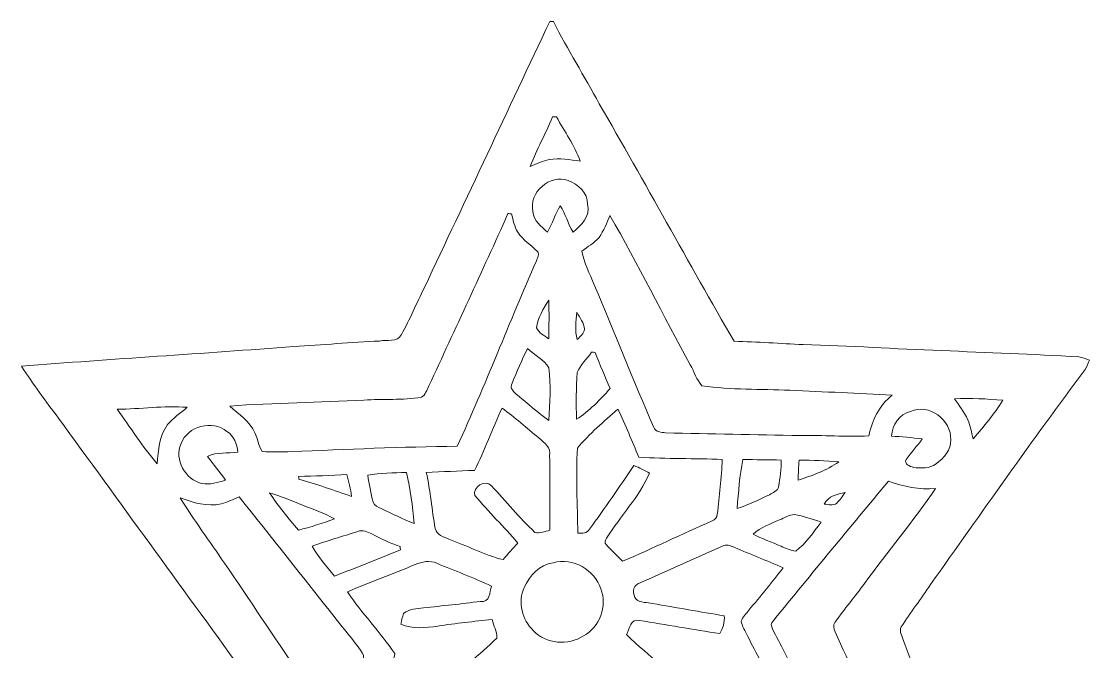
# Model space of a CAD drawing. Header units: centimetres. Extents: x -14 to 14, y -16 to 16.
# Drawn here: x -14 to 14, y -0.54 to 16 of the extents above; entities that cross this region are included whole.
import ezdxf

# ---------------------------------------------------------------- set-up
doc = ezdxf.new("R2010")
doc.units = ezdxf.units.CM
doc.header["$MEASUREMENT"] = 0
doc.layers.add('Layer 1', color=7, linetype='Continuous')

msp = doc.modelspace()

# ---------------------------------------------------------------- linework, layer by layer
at = {"layer": 'Layer 1', "color": 9, "lineweight": 9}
for points, knots in [([(-0.14764, 15.99883), (-0.12435, 15.99672), (-0.07814, 15.99319), (-0.05485, 15.99107), (-0.05485, 15.99107), (0.31803, 15.25765), (0.75724, 14.56056), (1.1453, 13.8349), (1.1453, 13.8349), (2.34827, 11.77256), (3.47892, 9.6693), (4.68154, 7.6066), (4.68154, 7.6066), (5.28655, 7.59143), (5.89051, 7.54945), (6.49482, 7.51806), (6.49482, 7.51806), (7.70343, 7.49618), (8.90888, 7.39564), (10.11749, 7.3653), (10.11749, 7.3653), (11.31588, 7.3018), (12.51568, 7.27041), (13.71371, 7.19421), (13.71371, 7.19421), (13.81284, 7.18468), (13.90668, 7.14764), (14.00016, 7.11448), (14.00016, 7.11448), (13.9476, 7.03722), (13.93772, 6.94232), (13.88198, 6.86789), (13.88198, 6.86789), (12.49663, 5.01087), (11.16948, 3.11045), (9.82751, 1.22133), (9.82751, 1.22133), (9.58586, 0.84456), (9.30011, 0.49778), (9.0641, 0.11748), (9.0641, 0.11748), (9.02035, 0.05892), (9.04117, -0.01551), (9.06057, -0.07937), (9.06057, -0.07937), (10.18487, -3.10408), (11.33951, -6.11892), (12.45747, -9.14647), (12.45747, -9.14647), (12.28214, -9.16622), (12.10645, -9.132), (11.93395, -9.10765), (11.93395, -9.10765), (10.12772, -8.78698), (8.31127, -8.52945), (6.50364, -8.21831), (6.50364, -8.21831), (5.64251, -8.08496), (4.7849, -7.92726), (3.9213, -7.80978), (3.9213, -7.80978), (2.91977, -10.0404), (1.94293, -12.28161), (0.93328, -14.50834), (0.93328, -14.50834), (0.73113, -15.01316), (0.48384, -15.49788), (0.27252, -15.99883), (0.27252, -15.99883), (0.24748, -15.99777), (0.19773, -15.99565), (0.17304, -15.99458), (0.17304, -15.99458), (-1.2984, -13.40626), (-2.74831, -10.80558), (-4.23562, -8.22643), (-4.23562, -8.22643), (-6.01292, -8.5972), (-7.77469, -9.03675), (-9.54952, -9.4174), (-9.54952, -9.4174), (-10.3863, -9.6153), (-11.22556, -9.80368), (-12.06694, -9.98184), (-12.06694, -9.98184), (-12.31988, -10.0337), (-12.57035, -10.10355), (-12.82823, -10.12719), (-12.82823, -10.12719), (-12.45782, -9.36625), (-12.05565, -8.62153), (-11.67077, -7.86799), (-11.67077, -7.86799), (-10.56481, -5.72663), (-9.46167, -3.58386), (-8.34795, -1.44673), (-8.34795, -1.44673), (-8.28763, -1.30809), (-8.13805, -1.14264), (-8.24741, -0.99271), (-8.24741, -0.99271), (-9.83738, 1.20404), (-11.43194, 3.39761), (-13.02826, 5.58942), (-13.02826, 5.58942), (-13.36234, 6.03533), (-13.69077, 6.48653), (-14.00016, 6.94973), (-14.00016, 6.94973), (-11.62067, 7.14341), (-9.23695, 7.2817), (-6.85712, 7.46973), (-6.85712, 7.46973), (-6.10782, 7.49724), (-5.36345, 7.59426), (-4.61345, 7.61225), (-4.61345, 7.61225), (-4.43177, 7.65388), (-4.13755, 7.56462), (-4.03913, 7.78299), (-4.03913, 7.78299), (-3.81229, 8.18093), (-3.64225, 8.60743), (-3.43482, 9.01525), (-3.43482, 9.01525), (-2.33768, 11.34252), (-1.24724, 13.67262), (-0.14764, 15.99883), (-0.14764, 15.99883), (-0.14764, 15.99883), (-0.14764, 15.99883), (-0.14764, 15.99883)], [0, 0, 0, 0, 0.02941176, 0.02941176, 0.02941176, 0.02941176, 0.05882353, 0.05882353, 0.05882353, 0.05882353, 0.08823529, 0.08823529, 0.08823529, 0.08823529, 0.11764706, 0.11764706, 0.11764706, 0.11764706, 0.14705882, 0.14705882, 0.14705882, 0.14705882, 0.17647059, 0.17647059, 0.17647059, 0.17647059, 0.20588235, 0.20588235, 0.20588235, 0.20588235, 0.23529412, 0.23529412, 0.23529412, 0.23529412, 0.26470588, 0.26470588, 0.26470588, 0.26470588, 0.29411765, 0.29411765, 0.29411765, 0.29411765, 0.32352941, 0.32352941, 0.32352941, 0.32352941, 0.35294118, 0.35294118, 0.35294118, 0.35294118, 0.38235294, 0.38235294, 0.38235294, 0.38235294, 0.41176471, 0.41176471, 0.41176471, 0.41176471, 0.44117647, 0.44117647, 0.44117647, 0.44117647, 0.47058824, 0.47058824, 0.47058824, 0.47058824, 0.5, 0.5, 0.5, 0.5, 0.52941176, 0.52941176, 0.52941176, 0.52941176, 0.55882353, 0.55882353, 0.55882353, 0.55882353, 0.58823529, 0.58823529, 0.58823529, 0.58823529, 0.61764706, 0.61764706, 0.61764706, 0.61764706, 0.64705882, 0.64705882, 0.64705882, 0.64705882, 0.67647059, 0.67647059, 0.67647059, 0.67647059, 0.70588235, 0.70588235, 0.70588235, 0.70588235, 0.73529412, 0.73529412, 0.73529412, 0.73529412, 0.76470588, 0.76470588, 0.76470588, 0.76470588, 0.79411765, 0.79411765, 0.79411765, 0.79411765, 0.82352941, 0.82352941, 0.82352941, 0.82352941, 0.85294118, 0.85294118, 0.85294118, 0.85294118, 0.88235294, 0.88235294, 0.88235294, 0.88235294, 0.91176471, 0.91176471, 0.91176471, 0.91176471, 0.94117647, 0.94117647, 0.94117647, 0.94117647, 1, 1, 1, 1]), ([(-0.07602, 13.492), (-0.25347, 13.05067), (-0.50182, 12.64039), (-0.66022, 12.19095), (-0.66022, 12.19095), (-0.49583, 12.25621), (-0.33637, 12.34159), (-0.16034, 12.37263), (-0.16034, 12.37263), (0.10883, 12.4132), (0.38083, 12.37228), (0.64753, 12.33136), (0.64753, 12.33136), (0.50253, 12.74834), (0.23266, 13.10535), (0.02628, 13.49235), (0.02628, 13.49235), (0.00053, 13.49235), (-0.05027, 13.49235), (-0.07602, 13.492), (-0.07602, 13.492), (-0.07602, 13.492), (-0.07602, 13.492), (-0.07602, 13.492)], [0, 0, 0, 0, 0.14285714, 0.14285714, 0.14285714, 0.14285714, 0.28571429, 0.28571429, 0.28571429, 0.28571429, 0.42857143, 0.42857143, 0.42857143, 0.42857143, 0.57142857, 0.57142857, 0.57142857, 0.57142857, 0.71428571, 0.71428571, 0.71428571, 0.71428571, 1, 1, 1, 1]), ([(-0.59037, 11.0095), (-0.58614, 10.76079), (-0.36847, 10.61792), (-0.20761, 10.46657), (-0.20761, 10.46657), (-0.08378, 10.692), (-0.00723, 10.93965), (0.124, 11.1619), (0.124, 11.1619), (0.25841, 10.94176), (0.32862, 10.68953), (0.4602, 10.46763), (0.4602, 10.46763), (0.67998, 10.64684), (0.9174, 10.88779), (0.83944, 11.2), (0.83944, 11.2), (0.86166, 11.50515), (0.58191, 11.71682), (0.33391, 11.82688), (0.33391, 11.82688), (-0.14658, 11.99939), (-0.71067, 11.50974), (-0.59037, 11.0095), (-0.59037, 11.0095), (-0.59037, 11.0095), (-0.59037, 11.0095), (-0.59037, 11.0095)], [0, 0, 0, 0, 0.125, 0.125, 0.125, 0.125, 0.25, 0.25, 0.25, 0.25, 0.375, 0.375, 0.375, 0.375, 0.5, 0.5, 0.5, 0.5, 0.625, 0.625, 0.625, 0.625, 0.75, 0.75, 0.75, 0.75, 1, 1, 1, 1]), ([(-1.24654, 10.95517), (-1.91999, 9.4407), (-2.62802, 7.94174), (-3.31593, 6.43397), (-3.31593, 6.43397), (-3.37238, 6.33202), (-3.40695, 6.20149), (-3.51314, 6.13764), (-3.51314, 6.13764), (-4.01232, 6.05579), (-4.52137, 6.09671), (-5.02479, 6.0625), (-5.02479, 6.0625), (-6.19425, 5.99617), (-7.36723, 5.99829), (-8.53457, 5.90304), (-8.53457, 5.90304), (-8.3028, 5.68467), (-8.00717, 5.50758), (-7.88335, 5.20031), (-7.88335, 5.20031), (-7.80256, 5.0465), (-7.78422, 4.86482), (-7.69214, 4.717), (-7.69214, 4.717), (-7.43673, 4.69231), (-7.17885, 4.70748), (-6.92238, 4.711), (-6.92238, 4.711), (-5.47387, 4.77062), (-4.02537, 4.83624), (-2.5758, 4.85106), (-2.5758, 4.85106), (-1.83991, 6.45408), (-1.21055, 8.10437), (-0.4983, 9.71833), (-0.4983, 9.71833), (-0.4796, 9.78959), (-0.40022, 9.89225), (-0.4729, 9.95751), (-0.4729, 9.95751), (-0.64082, 10.13073), (-0.85425, 10.26126), (-0.98548, 10.46798), (-0.98548, 10.46798), (-1.0832, 10.61086), (-1.10931, 10.78478), (-1.15094, 10.94882), (-1.15094, 10.94882), (-1.17492, 10.95023), (-1.22255, 10.95341), (-1.24654, 10.95517), (-1.24654, 10.95517), (-1.24654, 10.95517), (-1.24654, 10.95517), (-1.24654, 10.95517)], [0, 0, 0, 0, 0.06666667, 0.06666667, 0.06666667, 0.06666667, 0.13333333, 0.13333333, 0.13333333, 0.13333333, 0.2, 0.2, 0.2, 0.2, 0.26666667, 0.26666667, 0.26666667, 0.26666667, 0.33333333, 0.33333333, 0.33333333, 0.33333333, 0.4, 0.4, 0.4, 0.4, 0.46666667, 0.46666667, 0.46666667, 0.46666667, 0.53333333, 0.53333333, 0.53333333, 0.53333333, 0.6, 0.6, 0.6, 0.6, 0.66666667, 0.66666667, 0.66666667, 0.66666667, 0.73333333, 0.73333333, 0.73333333, 0.73333333, 0.8, 0.8, 0.8, 0.8, 0.86666667, 0.86666667, 0.86666667, 0.86666667, 1, 1, 1, 1]), ([(1.42752, 10.90649), (1.34532, 10.70893), (1.26489, 10.50785), (1.14141, 10.33181), (1.14141, 10.33181), (1.01688, 10.18329), (0.84579, 10.08522), (0.69092, 9.97339), (0.69092, 9.97339), (0.74701, 9.66012), (0.89906, 9.37684), (1.01336, 9.08263), (1.01336, 9.08263), (1.55416, 7.84614), (2.03641, 6.58496), (2.57334, 5.34706), (2.57334, 5.34706), (2.62343, 5.22641), (2.7709, 5.21653), (2.88343, 5.20489), (2.88343, 5.20489), (4.05959, 5.17667), (5.23575, 5.15162), (6.41227, 5.13293), (6.41227, 5.13293), (7.01234, 5.14986), (7.61277, 5.08742), (8.21249, 5.12517), (8.21249, 5.12517), (8.29786, 5.53615), (8.48801, 5.93161), (8.82668, 6.19196), (8.82668, 6.19196), (7.93345, 6.24241), (7.03951, 6.27945), (6.14592, 6.31967), (6.14592, 6.31967), (5.37792, 6.35354), (4.59934, 6.32531), (3.83946, 6.44138), (3.83946, 6.44138), (3.69729, 6.59343), (3.63767, 6.80615), (3.53325, 6.98501), (3.53325, 6.98501), (2.82099, 8.28605), (2.16906, 9.62132), (1.42752, 10.90649), (1.42752, 10.90649), (1.42752, 10.90649), (1.42752, 10.90649), (1.42752, 10.90649)], [0, 0, 0, 0, 0.07142857, 0.07142857, 0.07142857, 0.07142857, 0.14285714, 0.14285714, 0.14285714, 0.14285714, 0.21428571, 0.21428571, 0.21428571, 0.21428571, 0.28571429, 0.28571429, 0.28571429, 0.28571429, 0.35714286, 0.35714286, 0.35714286, 0.35714286, 0.42857143, 0.42857143, 0.42857143, 0.42857143, 0.5, 0.5, 0.5, 0.5, 0.57142857, 0.57142857, 0.57142857, 0.57142857, 0.64285714, 0.64285714, 0.64285714, 0.64285714, 0.71428571, 0.71428571, 0.71428571, 0.71428571, 0.78571429, 0.78571429, 0.78571429, 0.78571429, 0.85714286, 0.85714286, 0.85714286, 0.85714286, 1, 1, 1, 1]), ([(-0.49512, 7.95938), (-0.44009, 7.82427), (-0.28734, 7.75689), (-0.17903, 7.66587), (-0.17903, 7.66587), (-0.17162, 8.00595), (-0.1621, 8.34638), (-0.17868, 8.68681), (-0.17868, 8.68681), (-0.31344, 8.46103), (-0.46725, 8.22432), (-0.49512, 7.95938), (-0.49512, 7.95938), (-0.49512, 7.95938), (-0.49512, 7.95938), (-0.49512, 7.95938)], [0, 0, 0, 0, 0.2, 0.2, 0.2, 0.2, 0.4, 0.4, 0.4, 0.4, 0.6, 0.6, 0.6, 0.6, 1, 1, 1, 1]), ([(0.57168, 7.65176), (0.6447, 7.73078), (0.74383, 7.80804), (0.76183, 7.91952), (0.76183, 7.91952), (0.74948, 8.08709), (0.63447, 8.22396), (0.55968, 8.36719), (0.55968, 8.36719), (0.54557, 8.13189), (0.49407, 7.88071), (0.57168, 7.65176), (0.57168, 7.65176), (0.57168, 7.65176), (0.57168, 7.65176), (0.57168, 7.65176)], [0, 0, 0, 0, 0.2, 0.2, 0.2, 0.2, 0.4, 0.4, 0.4, 0.4, 0.6, 0.6, 0.6, 0.6, 1, 1, 1, 1]), ([(-1.13682, 6.507), (-1.21197, 6.37611), (-1.08885, 6.26605), (-0.99571, 6.1902), (-0.99571, 6.1902), (-0.72337, 5.97007), (-0.46372, 5.7323), (-0.17586, 5.53121), (-0.17586, 5.53121), (-0.14164, 5.98841), (-0.11871, 6.45302), (-0.1755, 6.9081), (-0.1755, 6.9081), (-0.30004, 7.12788), (-0.55227, 7.24254), (-0.73113, 7.41222), (-0.73113, 7.41222), (-0.89129, 7.12259), (-1.00594, 6.81003), (-1.13682, 6.507), (-1.13682, 6.507), (-1.13682, 6.507), (-1.13682, 6.507), (-1.13682, 6.507)], [0, 0, 0, 0, 0.14285714, 0.14285714, 0.14285714, 0.14285714, 0.28571429, 0.28571429, 0.28571429, 0.28571429, 0.42857143, 0.42857143, 0.42857143, 0.42857143, 0.57142857, 0.57142857, 0.57142857, 0.57142857, 0.71428571, 0.71428571, 0.71428571, 0.71428571, 1, 1, 1, 1]), ([(0.94739, 7.31909), (0.82145, 7.14305), (0.65176, 6.98854), (0.56745, 6.7864), (0.56745, 6.7864), (0.54275, 6.37858), (0.53781, 5.9683), (0.55087, 5.55979), (0.55087, 5.55979), (0.88918, 5.77392), (1.16505, 6.07414), (1.43457, 6.36694), (1.43457, 6.36694), (1.2924, 6.67845), (1.16435, 6.99595), (1.03876, 7.31415), (1.03876, 7.31415), (1.01583, 7.31556), (0.96997, 7.31768), (0.94739, 7.31909), (0.94739, 7.31909), (0.94739, 7.31909), (0.94739, 7.31909), (0.94739, 7.31909)], [0, 0, 0, 0, 0.14285714, 0.14285714, 0.14285714, 0.14285714, 0.28571429, 0.28571429, 0.28571429, 0.28571429, 0.42857143, 0.42857143, 0.42857143, 0.42857143, 0.57142857, 0.57142857, 0.57142857, 0.57142857, 0.71428571, 0.71428571, 0.71428571, 0.71428571, 1, 1, 1, 1]), ([(-11.49191, 5.82437), (-11.14054, 5.34847), (-10.83045, 4.83765), (-10.44063, 4.39209), (-10.44063, 4.39209), (-10.41523, 4.74628), (-10.38772, 5.12128), (-10.1704, 5.41903), (-10.1704, 5.41903), (-10.02224, 5.59648), (-9.82574, 5.72242), (-9.65323, 5.87411), (-9.65323, 5.87411), (-10.2653, 5.9228), (-10.87949, 5.82578), (-11.49191, 5.82437), (-11.49191, 5.82437), (-11.49191, 5.82437), (-11.49191, 5.82437), (-11.49191, 5.82437)], [0, 0, 0, 0, 0.16666667, 0.16666667, 0.16666667, 0.16666667, 0.33333333, 0.33333333, 0.33333333, 0.33333333, 0.5, 0.5, 0.5, 0.5, 0.66666667, 0.66666667, 0.66666667, 0.66666667, 1, 1, 1, 1]), ([(9.30646, 5.7644), (9.00765, 5.69949), (8.83515, 5.40527), (8.80304, 5.11952), (8.80304, 5.11952), (9.07327, 5.09835), (9.34456, 5.07789), (9.61408, 5.04685), (9.61408, 5.04685), (9.48214, 4.85917), (9.32268, 4.6916), (9.19357, 4.50216), (9.19357, 4.50216), (9.11596, 4.38504), (9.29834, 4.32859), (9.38125, 4.29473), (9.38125, 4.29473), (9.57704, 4.27497), (9.81058, 4.26015), (9.97603, 4.38962), (9.97603, 4.38962), (10.17429, 4.54061), (10.37784, 4.75757), (10.3602, 5.02498), (10.3602, 5.02498), (10.38102, 5.53721), (9.78694, 5.99335), (9.30646, 5.7644), (9.30646, 5.7644), (9.30646, 5.7644), (9.30646, 5.7644), (9.30646, 5.7644)], [0, 0, 0, 0, 0.11111111, 0.11111111, 0.11111111, 0.11111111, 0.22222222, 0.22222222, 0.22222222, 0.22222222, 0.33333333, 0.33333333, 0.33333333, 0.33333333, 0.44444444, 0.44444444, 0.44444444, 0.44444444, 0.55555556, 0.55555556, 0.55555556, 0.55555556, 0.66666667, 0.66666667, 0.66666667, 0.66666667, 0.77777778, 0.77777778, 0.77777778, 0.77777778, 1, 1, 1, 1]), ([(10.46004, 6.09989), (10.57469, 5.91539), (10.71898, 5.74817), (10.80823, 5.54815), (10.80823, 5.54815), (10.87173, 5.38657), (10.90383, 5.21548), (10.94793, 5.04791), (10.94793, 5.04791), (11.22486, 5.36999), (11.49968, 5.69737), (11.7251, 6.05862), (11.7251, 6.05862), (11.30424, 6.09495), (10.88196, 6.11541), (10.46004, 6.09989), (10.46004, 6.09989), (10.46004, 6.09989), (10.46004, 6.09989), (10.46004, 6.09989)], [0, 0, 0, 0, 0.16666667, 0.16666667, 0.16666667, 0.16666667, 0.33333333, 0.33333333, 0.33333333, 0.33333333, 0.5, 0.5, 0.5, 0.5, 0.66666667, 0.66666667, 0.66666667, 0.66666667, 1, 1, 1, 1]), ([(-1.40211, 5.85295), (-1.65117, 5.31214), (-1.8519, 4.75016), (-2.12143, 4.21888), (-2.12143, 4.21888), (-2.5437, 4.20547), (-2.96527, 4.18254), (-3.38719, 4.16279), (-3.38719, 4.16279), (-3.27713, 3.67842), (-3.24291, 3.18065), (-3.15048, 2.69312), (-3.15048, 2.69312), (-3.11626, 2.52625), (-2.93035, 2.47686), (-2.79629, 2.41513), (-2.79629, 2.41513), (-2.32075, 2.23768), (-1.8646, 2.00414), (-1.37142, 1.87679), (-1.37142, 1.87679), (-1.2483, 2.02637), (-1.11883, 2.1703), (-0.9883, 2.31317), (-0.9883, 2.31317), (-1.3439, 2.74533), (-1.76159, 3.12315), (-2.11084, 3.55954), (-2.11084, 3.55954), (-2.18528, 3.77473), (-1.83144, 4.00474), (-1.67834, 3.81636), (-1.67834, 3.81636), (-1.30334, 3.40502), (-0.9435, 2.97463), (-0.53851, 2.59222), (-0.53851, 2.59222), (-0.41187, 2.55906), (-0.27322, 2.61727), (-0.14693, 2.64831), (-0.14693, 2.64831), (-0.15716, 3.30025), (-0.13282, 3.95218), (-0.15469, 4.60376), (-0.15469, 4.60376), (-0.10954, 4.81719), (-0.29651, 4.94419), (-0.43127, 5.06272), (-0.43127, 5.06272), (-0.75159, 5.33013), (-1.06486, 5.60671), (-1.40211, 5.85295), (-1.40211, 5.85295), (-1.40211, 5.85295), (-1.40211, 5.85295), (-1.40211, 5.85295)], [0, 0, 0, 0, 0.06666667, 0.06666667, 0.06666667, 0.06666667, 0.13333333, 0.13333333, 0.13333333, 0.13333333, 0.2, 0.2, 0.2, 0.2, 0.26666667, 0.26666667, 0.26666667, 0.26666667, 0.33333333, 0.33333333, 0.33333333, 0.33333333, 0.4, 0.4, 0.4, 0.4, 0.46666667, 0.46666667, 0.46666667, 0.46666667, 0.53333333, 0.53333333, 0.53333333, 0.53333333, 0.6, 0.6, 0.6, 0.6, 0.66666667, 0.66666667, 0.66666667, 0.66666667, 0.73333333, 0.73333333, 0.73333333, 0.73333333, 0.8, 0.8, 0.8, 0.8, 0.86666667, 0.86666667, 0.86666667, 0.86666667, 1, 1, 1, 1]), ([(0.57274, 4.80273), (0.53852, 4.06154), (0.57062, 3.31612), (0.5872, 2.57352), (0.5872, 2.57352), (0.69868, 2.57035), (0.83026, 2.5647), (0.89447, 2.67583), (0.89447, 2.67583), (1.28711, 3.22793), (1.67975, 3.78073), (2.05617, 4.34411), (2.05617, 4.34411), (2.20045, 4.29402), (2.3338, 4.21958), (2.46751, 4.14621), (2.46751, 4.14621), (2.18881, 3.52144), (1.70233, 3.01802), (1.34038, 2.44264), (1.34038, 2.44264), (1.31322, 2.3922), (1.27512, 2.32023), (1.3305, 2.27402), (1.3305, 2.27402), (1.46209, 2.11809), (1.61731, 1.98509), (1.75701, 1.83657), (1.75701, 1.83657), (2.54794, 2.171), (3.31841, 2.55095), (4.10616, 2.89243), (4.10616, 2.89243), (4.18483, 2.91995), (4.23422, 2.98874), (4.24021, 3.07165), (4.24021, 3.07165), (4.29807, 3.54719), (4.35099, 4.02415), (4.3718, 4.50322), (4.3718, 4.50322), (3.64437, 4.54132), (2.91412, 4.51098), (2.18775, 4.56848), (2.18775, 4.56848), (1.99761, 4.9837), (1.84627, 5.41585), (1.63813, 5.82261), (1.63813, 5.82261), (1.26242, 5.50722), (0.89059, 5.17455), (0.57274, 4.80273), (0.57274, 4.80273), (0.57274, 4.80273), (0.57274, 4.80273), (0.57274, 4.80273)], [0, 0, 0, 0, 0.06666667, 0.06666667, 0.06666667, 0.06666667, 0.13333333, 0.13333333, 0.13333333, 0.13333333, 0.2, 0.2, 0.2, 0.2, 0.26666667, 0.26666667, 0.26666667, 0.26666667, 0.33333333, 0.33333333, 0.33333333, 0.33333333, 0.4, 0.4, 0.4, 0.4, 0.46666667, 0.46666667, 0.46666667, 0.46666667, 0.53333333, 0.53333333, 0.53333333, 0.53333333, 0.6, 0.6, 0.6, 0.6, 0.66666667, 0.66666667, 0.66666667, 0.66666667, 0.73333333, 0.73333333, 0.73333333, 0.73333333, 0.8, 0.8, 0.8, 0.8, 0.86666667, 0.86666667, 0.86666667, 0.86666667, 1, 1, 1, 1]), ([(-9.81375, 4.91985), (-10.00178, 4.5011), (-9.70685, 3.98111), (-9.27505, 3.87457), (-9.27505, 3.87457), (-9.06162, 3.83259), (-8.85102, 3.90173), (-8.64923, 3.96241), (-8.64923, 3.96241), (-8.79245, 4.18007), (-8.97061, 4.37198), (-9.11877, 4.58577), (-9.11877, 4.58577), (-8.87606, 4.70607), (-8.58714, 4.66338), (-8.32714, 4.69654), (-8.32714, 4.69654), (-8.35042, 4.90221), (-8.4238, 5.13046), (-8.61501, 5.23946), (-8.61501, 5.23946), (-8.99036, 5.55873), (-9.64582, 5.37846), (-9.81375, 4.91985), (-9.81375, 4.91985), (-9.81375, 4.91985), (-9.81375, 4.91985), (-9.81375, 4.91985)], [0, 0, 0, 0, 0.125, 0.125, 0.125, 0.125, 0.25, 0.25, 0.25, 0.25, 0.375, 0.375, 0.375, 0.375, 0.5, 0.5, 0.5, 0.5, 0.625, 0.625, 0.625, 0.625, 0.75, 0.75, 0.75, 0.75, 1, 1, 1, 1]), ([(4.90732, 4.50251), (4.82971, 4.07953), (4.79408, 3.64879), (4.76268, 3.22017), (4.76268, 3.22017), (5.05513, 3.31012), (5.33065, 3.44771), (5.60652, 3.57965), (5.60652, 3.57965), (5.68978, 3.63997), (5.83265, 3.67066), (5.84676, 3.79096), (5.84676, 3.79096), (5.88769, 4.02132), (5.91803, 4.2538), (5.9152, 4.48805), (5.9152, 4.48805), (5.57936, 4.49863), (5.24316, 4.50004), (4.90732, 4.50251), (4.90732, 4.50251), (4.90732, 4.50251), (4.90732, 4.50251), (4.90732, 4.50251)], [0, 0, 0, 0, 0.14285714, 0.14285714, 0.14285714, 0.14285714, 0.28571429, 0.28571429, 0.28571429, 0.28571429, 0.42857143, 0.42857143, 0.42857143, 0.42857143, 0.57142857, 0.57142857, 0.57142857, 0.57142857, 0.71428571, 0.71428571, 0.71428571, 0.71428571, 1, 1, 1, 1]), ([(6.38722, 4.48628), (6.37381, 4.31095), (6.36288, 4.13527), (6.35653, 3.95923), (6.35653, 3.95923), (6.72659, 4.0813), (7.10689, 4.215), (7.4258, 4.44536), (7.4258, 4.44536), (7.07972, 4.46865), (6.73365, 4.48805), (6.38722, 4.48628), (6.38722, 4.48628), (6.38722, 4.48628), (6.38722, 4.48628), (6.38722, 4.48628)], [0, 0, 0, 0, 0.2, 0.2, 0.2, 0.2, 0.4, 0.4, 0.4, 0.4, 0.6, 0.6, 0.6, 0.6, 1, 1, 1, 1]), ([(-6.734, 4.05837), (-6.73294, 4.04108), (-6.73047, 4.00686), (-6.72941, 3.98957), (-6.72941, 3.98957), (-6.26057, 3.86222), (-5.80549, 3.69077), (-5.34476, 3.53661), (-5.34476, 3.53661), (-5.35993, 3.73346), (-5.42449, 3.92219), (-5.47246, 4.11234), (-5.47246, 4.11234), (-5.89227, 4.0813), (-6.31349, 4.07248), (-6.734, 4.05837), (-6.734, 4.05837), (-6.734, 4.05837), (-6.734, 4.05837), (-6.734, 4.05837)], [0, 0, 0, 0, 0.16666667, 0.16666667, 0.16666667, 0.16666667, 0.33333333, 0.33333333, 0.33333333, 0.33333333, 0.5, 0.5, 0.5, 0.5, 0.66666667, 0.66666667, 0.66666667, 0.66666667, 1, 1, 1, 1]), ([(-4.92284, 4.09505), (-4.88403, 3.85728), (-4.83817, 3.62092), (-4.77996, 3.38668), (-4.77996, 3.38668), (-4.74468, 3.29672), (-4.6459, 3.25897), (-4.56759, 3.21523), (-4.56759, 3.21523), (-4.28395, 3.07905), (-3.99962, 2.94394), (-3.70822, 2.82505), (-3.70822, 2.82505), (-3.74597, 3.2752), (-3.8003, 3.7264), (-3.9086, 4.16526), (-3.9086, 4.16526), (-4.24727, 4.15573), (-4.58734, 4.14515), (-4.92284, 4.09505), (-4.92284, 4.09505), (-4.92284, 4.09505), (-4.92284, 4.09505), (-4.92284, 4.09505)], [0, 0, 0, 0, 0.14285714, 0.14285714, 0.14285714, 0.14285714, 0.28571429, 0.28571429, 0.28571429, 0.28571429, 0.42857143, 0.42857143, 0.42857143, 0.42857143, 0.57142857, 0.57142857, 0.57142857, 0.57142857, 0.71428571, 0.71428571, 0.71428571, 0.71428571, 1, 1, 1, 1]), ([(8.72402, 3.93736), (7.7239, 2.71993), (6.71142, 1.51131), (5.71976, 0.28647), (5.71976, 0.28647), (5.69789, 0.24237), (5.63192, 0.19615), (5.6612, 0.139), (5.6612, 0.139), (5.73811, -0.07302), (5.85735, -0.2674), (5.96212, -0.46672), (5.96212, -0.46672), (6.70754, -1.94027), (7.4773, -3.40183), (8.22484, -4.87432), (8.22484, -4.87432), (8.26576, -4.94347), (8.3155, -5.04436), (8.41181, -5.03201), (8.41181, -5.03201), (8.59914, -5.00379), (8.78188, -4.92971), (8.97449, -4.93853), (8.97449, -4.93853), (9.19568, -4.96217), (9.40876, -5.0292), (9.62466, -5.08211), (9.62466, -5.08211), (8.87501, -3.3863), (8.0869, -1.70744), (7.3302, -0.01481), (7.3302, -0.01481), (7.2995, 0.06421), (7.25964, 0.15876), (7.3249, 0.23249), (7.3249, 0.23249), (7.56938, 0.58386), (7.85125, 0.90806), (8.10101, 1.25555), (8.10101, 1.25555), (8.71132, 2.09375), (9.38019, 2.88891), (9.96333, 3.74686), (9.96333, 3.74686), (9.53894, 3.70241), (9.1209, 3.79343), (8.72402, 3.93736), (8.72402, 3.93736), (8.72402, 3.93736), (8.72402, 3.93736), (8.72402, 3.93736)], [0, 0, 0, 0, 0.07142857, 0.07142857, 0.07142857, 0.07142857, 0.14285714, 0.14285714, 0.14285714, 0.14285714, 0.21428571, 0.21428571, 0.21428571, 0.21428571, 0.28571429, 0.28571429, 0.28571429, 0.28571429, 0.35714286, 0.35714286, 0.35714286, 0.35714286, 0.42857143, 0.42857143, 0.42857143, 0.42857143, 0.5, 0.5, 0.5, 0.5, 0.57142857, 0.57142857, 0.57142857, 0.57142857, 0.64285714, 0.64285714, 0.64285714, 0.64285714, 0.71428571, 0.71428571, 0.71428571, 0.71428571, 0.78571429, 0.78571429, 0.78571429, 0.78571429, 0.85714286, 0.85714286, 0.85714286, 0.85714286, 1, 1, 1, 1]), ([(-9.83632, 3.49851), (-9.47684, 2.91078), (-9.06304, 2.35833), (-8.67992, 1.78612), (-8.67992, 1.78612), (-8.0174, 0.83327), (-7.38734, -0.14181), (-6.72976, -1.09854), (-6.72976, -1.09854), (-6.65533, -1.18709), (-6.69096, -1.30421), (-6.74282, -1.39417), (-6.74282, -1.39417), (-7.20742, -2.24295), (-7.70802, -3.07092), (-8.17686, -3.91724), (-8.17686, -3.91724), (-8.42274, -4.36103), (-8.6972, -4.78965), (-8.91134, -5.25038), (-8.91134, -5.25038), (-8.55892, -5.19535), (-8.20649, -5.25109), (-7.85689, -5.29977), (-7.85689, -5.29977), (-6.97882, -3.88337), (-6.10041, -2.46661), (-5.2107, -1.05762), (-5.2107, -1.05762), (-5.13627, -0.92145), (-5.0142, -0.79762), (-5.02832, -0.62935), (-5.02832, -0.62935), (-5.24316, -0.27692), (-5.53138, 0.02294), (-5.77585, 0.3542), (-5.77585, 0.3542), (-6.62605, 1.40265), (-7.44167, 2.47827), (-8.29469, 3.52426), (-8.29469, 3.52426), (-8.44779, 3.45829), (-8.60019, 3.38809), (-8.7607, 3.34223), (-8.7607, 3.34223), (-9.12477, 3.25756), (-9.49589, 3.37045), (-9.83632, 3.49851), (-9.83632, 3.49851), (-9.83632, 3.49851), (-9.83632, 3.49851), (-9.83632, 3.49851)], [0, 0, 0, 0, 0.07142857, 0.07142857, 0.07142857, 0.07142857, 0.14285714, 0.14285714, 0.14285714, 0.14285714, 0.21428571, 0.21428571, 0.21428571, 0.21428571, 0.28571429, 0.28571429, 0.28571429, 0.28571429, 0.35714286, 0.35714286, 0.35714286, 0.35714286, 0.42857143, 0.42857143, 0.42857143, 0.42857143, 0.5, 0.5, 0.5, 0.5, 0.57142857, 0.57142857, 0.57142857, 0.57142857, 0.64285714, 0.64285714, 0.64285714, 0.64285714, 0.71428571, 0.71428571, 0.71428571, 0.71428571, 0.78571429, 0.78571429, 0.78571429, 0.78571429, 0.85714286, 0.85714286, 0.85714286, 0.85714286, 1, 1, 1, 1]), ([(-7.49635, 3.63292), (-7.27375, 3.28402), (-7.00387, 2.96758), (-6.73788, 2.65113), (-6.73788, 2.65113), (-6.41897, 2.73192), (-6.10605, 2.83423), (-5.79631, 2.945), (-5.79631, 2.945), (-6.05702, 3.10093), (-6.34982, 3.19194), (-6.62922, 3.3073), (-6.62922, 3.3073), (-6.9185, 3.4156), (-7.20037, 3.54366), (-7.49635, 3.63292), (-7.49635, 3.63292), (-7.49635, 3.63292), (-7.49635, 3.63292), (-7.49635, 3.63292)], [0, 0, 0, 0, 0.16666667, 0.16666667, 0.16666667, 0.16666667, 0.33333333, 0.33333333, 0.33333333, 0.33333333, 0.5, 0.5, 0.5, 0.5, 0.66666667, 0.66666667, 0.66666667, 0.66666667, 1, 1, 1, 1]), ([(7.0448, 3.33411), (7.15134, 3.32847), (7.2801, 3.28225), (7.37147, 3.36092), (7.37147, 3.36092), (7.45649, 3.44347), (7.52563, 3.54084), (7.59443, 3.63715), (7.59443, 3.63715), (7.38523, 3.5987), (7.14322, 3.54684), (7.0448, 3.33411), (7.0448, 3.33411), (7.0448, 3.33411), (7.0448, 3.33411), (7.0448, 3.33411)], [0, 0, 0, 0, 0.2, 0.2, 0.2, 0.2, 0.4, 0.4, 0.4, 0.4, 0.6, 0.6, 0.6, 0.6, 1, 1, 1, 1]), ([(5.87393, 2.92383), (5.63545, 2.81165), (5.37369, 2.72663), (5.17719, 2.54424), (5.17719, 2.54424), (5.41496, 2.42324), (5.66896, 2.33928), (5.91132, 2.22815), (5.91132, 2.22815), (6.03656, 2.17453), (6.16321, 2.11033), (6.3022, 2.10257), (6.3022, 2.10257), (6.56714, 2.30859), (6.75975, 2.59257), (6.95907, 2.86033), (6.95907, 2.86033), (6.73118, 2.945), (6.4987, 3.0219), (6.25916, 3.06353), (6.25916, 3.06353), (6.12087, 3.05542), (6.00093, 2.96969), (5.87393, 2.92383), (5.87393, 2.92383), (5.87393, 2.92383), (5.87393, 2.92383), (5.87393, 2.92383)], [0, 0, 0, 0, 0.125, 0.125, 0.125, 0.125, 0.25, 0.25, 0.25, 0.25, 0.375, 0.375, 0.375, 0.375, 0.5, 0.5, 0.5, 0.5, 0.625, 0.625, 0.625, 0.625, 0.75, 0.75, 0.75, 0.75, 1, 1, 1, 1]), ([(-5.18177, 2.61797), (-5.58077, 2.48498), (-5.98752, 2.37597), (-6.38157, 2.22851), (-6.38157, 2.22851), (-6.21118, 1.95017), (-6.00798, 1.69334), (-5.79631, 1.44499), (-5.79631, 1.44499), (-5.21705, 1.67006), (-4.63709, 1.89443), (-4.06417, 2.13467), (-4.06417, 2.13467), (-4.06594, 2.15689), (-4.07017, 2.2017), (-4.07194, 2.22392), (-4.07194, 2.22392), (-4.33229, 2.29977), (-4.5697, 2.43135), (-4.81136, 2.55095), (-4.81136, 2.55095), (-4.92566, 2.6028), (-5.05513, 2.66877), (-5.18177, 2.61797), (-5.18177, 2.61797), (-5.18177, 2.61797), (-5.18177, 2.61797), (-5.18177, 2.61797)], [0, 0, 0, 0, 0.125, 0.125, 0.125, 0.125, 0.25, 0.25, 0.25, 0.25, 0.375, 0.375, 0.375, 0.375, 0.5, 0.5, 0.5, 0.5, 0.625, 0.625, 0.625, 0.625, 0.75, 0.75, 0.75, 0.75, 1, 1, 1, 1]), ([(4.37356, 2.2338), (3.63908, 1.91312), (2.91342, 1.57022), (2.17964, 1.24849), (2.17964, 1.24849), (2.00925, 1.18499), (2.01172, 0.95674), (2.11649, 0.8375), (2.11649, 0.8375), (2.2322, 0.73661), (2.40401, 0.7606), (2.5423, 0.72497), (2.5423, 0.72497), (3.17024, 0.6209), (3.79642, 0.50907), (4.42366, 0.40288), (4.42366, 0.40288), (4.43601, 0.23813), (4.39367, 0.07621), (4.3076, -0.0642), (4.3076, -0.0642), (3.60345, 0.04199), (2.90319, 0.17252), (2.2001, 0.28364), (2.2001, 0.28364), (1.97432, 0.33727), (1.93552, 0.05575), (1.85755, -0.0896), (1.85755, -0.0896), (2.4608, -0.66604), (3.1332, -1.16557), (3.7495, -1.72825), (3.7495, -1.72825), (3.88215, -1.82032), (4.01232, -2.01294), (4.19259, -1.92757), (4.19259, -1.92757), (4.69106, -1.74342), (5.19836, -1.57832), (5.68308, -1.35889), (5.68308, -1.35889), (5.45201, -0.92568), (5.22058, -0.49212), (4.99657, -0.05538), (4.99657, -0.05538), (4.95212, 0.04869), (4.88192, 0.14641), (4.86957, 0.26071), (4.86957, 0.26071), (4.90238, 0.37536), (4.99657, 0.45897), (5.06677, 0.55034), (5.06677, 0.55034), (5.37122, 0.91794), (5.67637, 1.28518), (5.96777, 1.66336), (5.96777, 1.66336), (5.5395, 1.84715), (5.1077, 2.02248), (4.67836, 2.20346), (4.67836, 2.20346), (4.58311, 2.24403), (4.4734, 2.28495), (4.37356, 2.2338), (4.37356, 2.2338), (4.37356, 2.2338), (4.37356, 2.2338), (4.37356, 2.2338)], [0, 0, 0, 0, 0.05555556, 0.05555556, 0.05555556, 0.05555556, 0.11111111, 0.11111111, 0.11111111, 0.11111111, 0.16666667, 0.16666667, 0.16666667, 0.16666667, 0.22222222, 0.22222222, 0.22222222, 0.22222222, 0.27777778, 0.27777778, 0.27777778, 0.27777778, 0.33333333, 0.33333333, 0.33333333, 0.33333333, 0.38888889, 0.38888889, 0.38888889, 0.38888889, 0.44444444, 0.44444444, 0.44444444, 0.44444444, 0.5, 0.5, 0.5, 0.5, 0.55555556, 0.55555556, 0.55555556, 0.55555556, 0.61111111, 0.61111111, 0.61111111, 0.61111111, 0.66666667, 0.66666667, 0.66666667, 0.66666667, 0.72222222, 0.72222222, 0.72222222, 0.72222222, 0.77777778, 0.77777778, 0.77777778, 0.77777778, 0.83333333, 0.83333333, 0.83333333, 0.83333333, 0.88888889, 0.88888889, 0.88888889, 0.88888889, 1, 1, 1, 1]), ([(-3.67824, 1.74873), (-4.26808, 1.50355), (-4.86745, 1.28271), (-5.45518, 1.03224), (-5.45518, 1.03224), (-5.07312, 0.46815), (-4.59087, -0.02151), (-4.2141, -0.58842), (-4.2141, -0.58842), (-4.22116, -0.73977), (-4.31606, -0.86818), (-4.36615, -1.00752), (-4.36615, -1.00752), (-3.90472, -1.1437), (-3.4648, -1.35995), (-2.98679, -1.43368), (-2.98679, -1.43368), (-2.51089, -1.00752), (-1.98384, -0.63746), (-1.53758, -0.17955), (-1.53758, -0.17955), (-1.52947, -0.00952), (-1.62507, 0.14641), (-1.66317, 0.30728), (-1.66317, 0.30728), (-2.13801, 0.25895), (-2.61179, 0.20321), (-3.0838, 0.13442), (-3.0838, 0.13442), (-3.40413, 0.08856), (-3.74985, 0.05293), (-4.05712, 0.18063), (-4.05712, 0.18063), (-4.03384, 0.27765), (-4.01937, 0.37642), (-3.98021, 0.46779), (-3.98021, 0.46779), (-3.83381, 0.58491), (-3.63837, 0.59127), (-3.46092, 0.6142), (-3.46092, 0.6142), (-2.96315, 0.66429), (-2.46503, 0.71438), (-1.96903, 0.78212), (-1.96903, 0.78212), (-1.71397, 0.73767), (-1.72667, 1.02871), (-1.67869, 1.18111), (-1.67869, 1.18111), (-2.14824, 1.40054), (-2.63331, 1.58716), (-3.11414, 1.78083), (-3.11414, 1.78083), (-3.29477, 1.8662), (-3.5029, 1.82528), (-3.67824, 1.74873), (-3.67824, 1.74873), (-3.67824, 1.74873), (-3.67824, 1.74873), (-3.67824, 1.74873)], [0, 0, 0, 0, 0.0625, 0.0625, 0.0625, 0.0625, 0.125, 0.125, 0.125, 0.125, 0.1875, 0.1875, 0.1875, 0.1875, 0.25, 0.25, 0.25, 0.25, 0.3125, 0.3125, 0.3125, 0.3125, 0.375, 0.375, 0.375, 0.375, 0.4375, 0.4375, 0.4375, 0.4375, 0.5, 0.5, 0.5, 0.5, 0.5625, 0.5625, 0.5625, 0.5625, 0.625, 0.625, 0.625, 0.625, 0.6875, 0.6875, 0.6875, 0.6875, 0.75, 0.75, 0.75, 0.75, 0.8125, 0.8125, 0.8125, 0.8125, 0.875, 0.875, 0.875, 0.875, 1, 1, 1, 1]), ([(-0.06332, 1.79635), (-0.41539, 1.74767), (-0.67927, 1.45557), (-0.82426, 1.14865), (-0.82426, 1.14865), (-0.9876, 0.7673), (-0.87683, 0.29528), (-0.57732, 0.01236), (-0.57732, 0.01236), (-0.2443, -0.33725), (0.3332, -0.3824), (0.7329, -0.12346), (0.7329, -0.12346), (1.15482, 0.10231), (1.3686, 0.66253), (1.18763, 1.10914), (1.18763, 1.10914), (1.01477, 1.61115), (0.46302, 1.93888), (-0.06332, 1.79635), (-0.06332, 1.79635), (-0.06332, 1.79635), (-0.06332, 1.79635), (-0.06332, 1.79635)], [0, 0, 0, 0, 0.14285714, 0.14285714, 0.14285714, 0.14285714, 0.28571429, 0.28571429, 0.28571429, 0.28571429, 0.42857143, 0.42857143, 0.42857143, 0.42857143, 0.57142857, 0.57142857, 0.57142857, 0.57142857, 0.71428571, 0.71428571, 0.71428571, 0.71428571, 1, 1, 1, 1])]:
    msp.add_open_spline(points, degree=3, knots=knots, dxfattribs=at)

doc.saveas('drawing.dxf')
